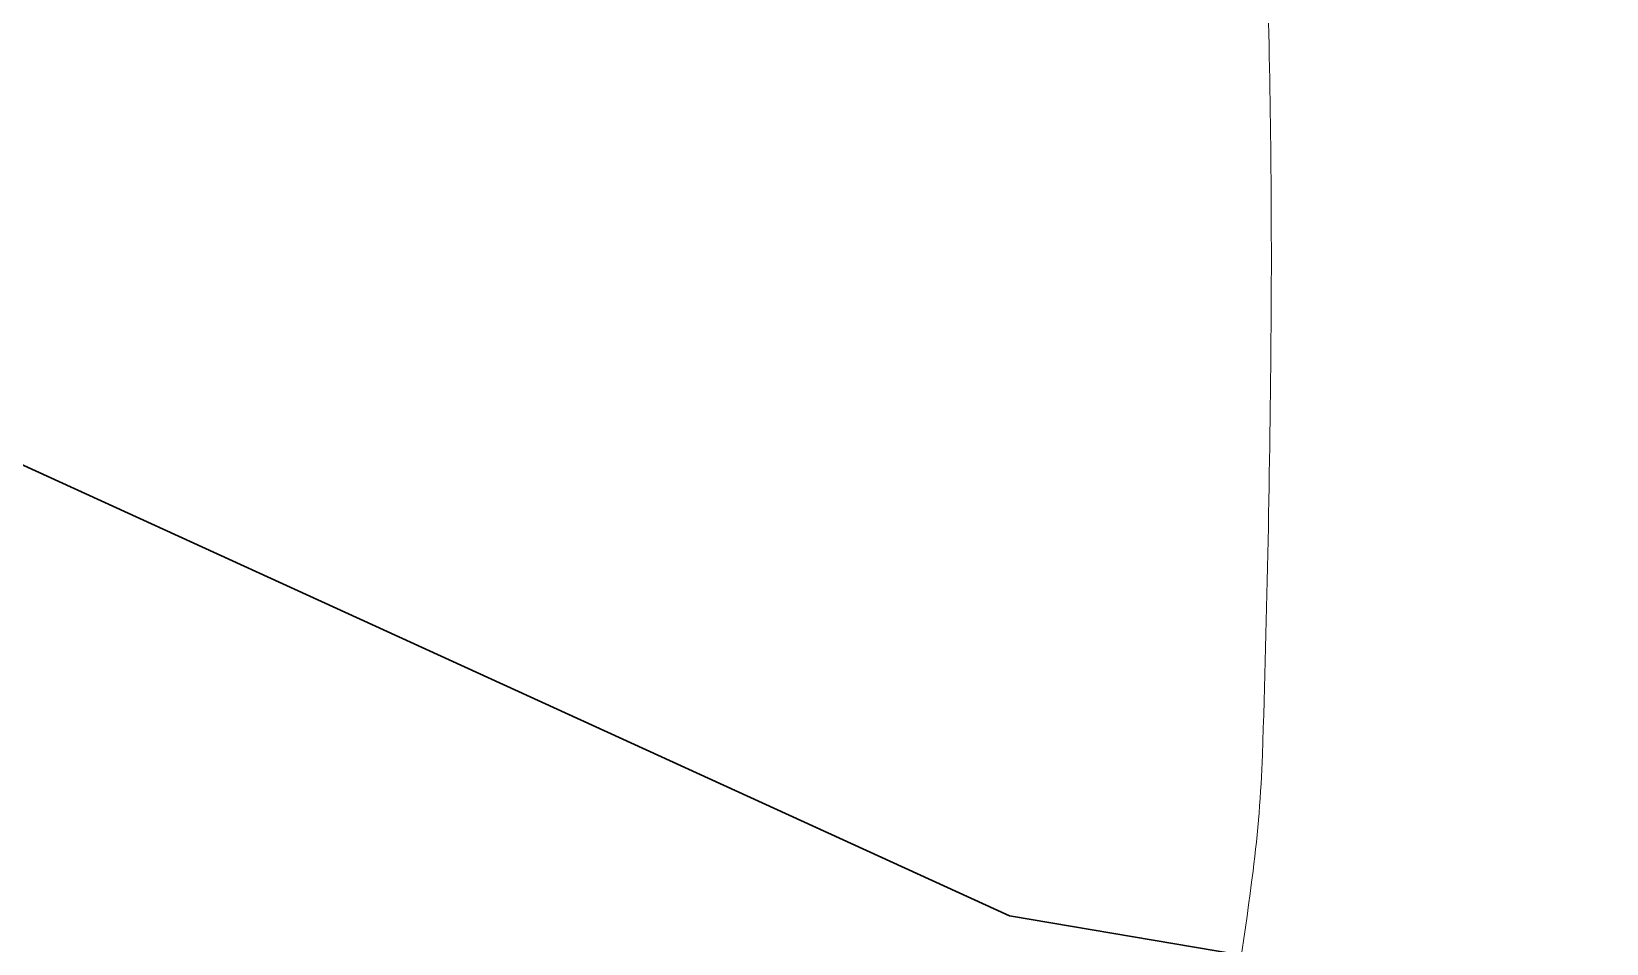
# Model space of a CAD drawing. Header units: millimetres. Extents: x -994 to -400, y 519 to 1360.
# Drawn here: x -809.75 to -782.32, y 1049.31 to 1065.19 of the extents above; entities that cross this region are included whole.
import ezdxf

# ---------------------------------------------------------------- set-up
doc = ezdxf.new("R2010")
doc.units = ezdxf.units.MM
doc.linetypes.add('ACAD_ISO04W100', pattern=[30, 24, -3, 0, -3])
doc.layers.add('Кривульки', color=1, linetype='Continuous')
doc.layers.add('Кривульки Товсты', color=70, linetype='Continuous', lineweight=30)
doc.linetypes.add('164 Фуникулер стр.', pattern='A,0,[18,Russia-GOST_Topo.shx,S=0.05,R=0,X=0,Y=0],-4,[17,Russia-GOST_Topo.shx,S=0.05,R=0,X=0,Y=0],-4,[18,Russia-GOST_Topo.shx,S=0.05,R=0,X=0,Y=0],-4,[17,Russia-GOST_Topo.shx,S=0.05,R=0,X=0,Y=0],-6', length=18)

msp = doc.modelspace()

# ---------------------------------------------------------------- linework, layer by layer
at = {"layer": 'Кривульки', "lineweight": 20}
msp.add_lwpolyline([(-788.232, 1066.33, -0.009586), (-788.16, 1060.061, -0.006381), (-788.311, 1052.593, -0.023498), (-788.474, 1050.57, -0.011426), (-788.947, 1047.434, -0.007561), (-789.842, 1042.726, -0.004368), (-790.272, 1040.726, 0.00681), (-790.542, 1039.441, 0.014496), (-790.65, 1038.789, 0.005126), (-790.883, 1036.934, 0.038065), (-790.924, 1035.87, 0.048053), (-790.812, 1035.033, 0.158778), (-790.462, 1034.455, 0.125088), (-789.703, 1034.077, 0.065754), (-789.098, 1034.027, 0.090332), (-788.666, 1034.128, 0.058955), (-787.905, 1034.571, 0.029573), (-786.57, 1035.704, 0.015869), (-784.535, 1037.777, 0.019943), (-783.038, 1039.539, 0.044577), (-781.603, 1041.753, -0.064882)], format="xyb", dxfattribs=at)
at = {"layer": 'Кривульки Товсты', "linetype": '164 Фуникулер стр.', "ltscale": 0.1}
msp.add_lwpolyline([(-965.342, 1120.196), (-943.401, 1112.567), (-912.868, 1102.316), (-886.168, 1092.237), (-860.733, 1082.103), (-837.576, 1071.919), (-810.876, 1058.088), (-792.715, 1049.791), (-768.824, 1045.747), (-731.803, 1048.497), (-708.226, 1055.483), (-693.199, 1066.997), (-676.448, 1080.767), (-660.514, 1104.572), (-651.16, 1127.449), (-640.279, 1151.383), (-634.052, 1165.683), (-620.58, 1184.831), (-608.995, 1194.134), (-600.746, 1200.366)], dxfattribs=at)
at = {"layer": 'Кривульки Товсты', "linetype": 'ACAD_ISO04W100', "lineweight": 30, "ltscale": 0.3}
msp.add_lwpolyline([(-800.79, 1085.914, 0.000006), (-803.933, 1081.508, 0.000031)], format="xyb", dxfattribs=at)
at = {"layer": 'Кривульки Товсты', "lineweight": 30, "ltscale": 0.3}
msp.add_lwpolyline([(-808.839, 1067.607, -0.009115), (-810.873, 1065.03, -0.014589)], format="xyb", dxfattribs=at)

doc.saveas('drawing.dxf')
